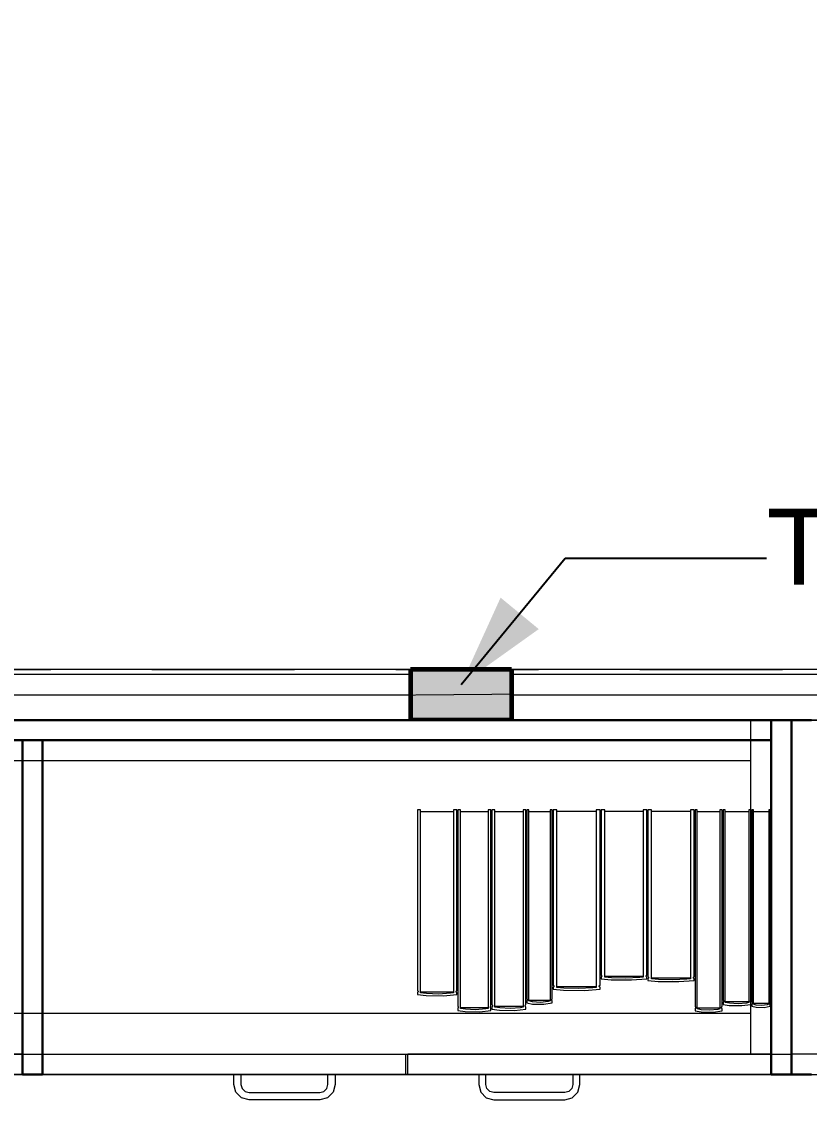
# Model space of a CAD drawing. Header units: inches. Extents: x -19 to 5698, y -728 to 92.
# Drawn here: x 317.586 to 318.364, y 16.956 to 18.04 of the extents above; entities that cross this region are included whole.
import ezdxf

# ---------------------------------------------------------------- set-up
doc = ezdxf.new("R2010")
doc.units = ezdxf.units.IN
doc.header["$MEASUREMENT"] = 0
doc.set_wipeout_variables(frame=1)
for name, pattern in [('HIDDEN', [0.375, 0.25, -0.125]), ('Hidden Line', [0.195611, 0.141111, -0.0545]), ('Wipeout_Contour', [1, 0, -1])]:
    doc.linetypes.add(name, pattern=pattern)
doc.layers.get('0').update_dxf_attribs({"color": 61})
doc.layers.add('00 conduct tomacorr', color=120, linetype='HIDDEN', lineweight=30)
for name, color, linetype in [('02 _ ARQ _ ZON _ Espacio.3D', 7, 'Continuous'), ('08 _ STR _ EXT _ 09 Vigas', 251, 'Continuous'), ('Acabado - Muros', 7, 'Continuous'), ('Interior - Mobiliario', 7, 'Continuous'), ('Notas - Etiquetas', 7, 'Continuous')]:
    doc.layers.add(name, color=color, linetype=linetype)
doc.styles.add('Estilo_Generado_4', font='swisse.ttf')
doc.dimstyles.new('Estilo_Generado__8', dxfattribs={"dimtxt": 0.18, "dimasz": 0.0912, "dimexe": 0.18, "dimexo": 0.0625, "dimgap": 0, "dimtad": 0, "dimtih": 1, "dimtoh": 1, "dimdec": 4, "dimzin": 0, "dimdsep": 46, "dimcen": 0.09, "dimadec": 0, "dimazin": 0, "dimtfac": 1, "dimtdec": 4, "dimtmove": 0, "dimatfit": 3, "dimldrblk": 'ARROWHEAD_5', "dimfxl": 1, "dimtolj": 1, "dimtzin": 0, "dimarcsym": 0})

# ---------------------------------------------------------------- blocks, each defined once
blk = doc.blocks.new('ARROWHEAD_5')
at = {"linetype": 'Continuous', "lineweight": 0}
blk.add_hatch(color=0, dxfattribs=at).paths.add_polyline_path([(-1, 0.2679), (0, 0), (-1, -0.2679)])
at = {"color": 0, "linetype": 'Continuous', "lineweight": 0}
blk.add_line((0, 0), (-1, 0), dxfattribs=at)

msp = doc.modelspace()

# ---------------------------------------------------------------- linework, layer by layer
at = {"layer": '02 _ ARQ _ ZON _ Espacio.3D', "color": 254, "linetype": 'Continuous', "lineweight": 0, "flags": 128}
for points in [[(297.5701, 17.4), (322.07, 17.4)], [(307.57, 8.1), (308.07, 8.1), (308.07, 7.7), (308.47, 7.7), (308.47, 7.35), (314.37, 7.35), (314.37, 7.7), (314.57, 7.7), (314.57, 8.1), (315.07, 8.1), (315.07, 7.7), (321.17, 7.7), (321.17, 16.9), (320.97, 16.9), (320.97, 17.4), (315.0697, 17.35), (315.07, 16.5), (314.57, 16.5), (314.5697, 17.15), (308.07, 17.15), (308.07, 16.5), (307.57, 16.5)]]:
    msp.add_lwpolyline(points, dxfattribs=at)
at = {"layer": 'Interior - Mobiliario', "color": 175, "linetype": 'Continuous', "lineweight": 13}
for p, q in [((318.3265, 17.33), (316.8665, 17.33)), ((318.3265, 17.02), (318.3265, 17.33)), ((318.3065, 17.06), (318.3065, 17.31)), ((317.98, 17.2613), (317.9769, 17.2613)), ((317.9769, 17.2613), (317.9769, 17.0828)), ((317.98, 17.0806), (317.98, 17.2613)), ((318.0127, 17.2595), (317.98, 17.2595)), ((318.0158, 17.2613), (318.0127, 17.2613)), ((318.0127, 17.2613), (318.0127, 17.0806)), ((318.0158, 17.0828), (318.0158, 17.2613)), ((318.0194, 17.2613), (318.0168, 17.2613)), ((318.0168, 17.2613), (318.0168, 17.0676)), ((318.0194, 17.0652), (318.0194, 17.2613)), ((318.047, 17.2594), (318.0194, 17.2594)), ((318.0496, 17.2613), (318.047, 17.2613)), ((318.047, 17.2613), (318.047, 17.0652)), ((318.0496, 17.0676), (318.0496, 17.2613)), ((318.0533, 17.2613), (318.0506, 17.2613)), ((318.0506, 17.2613), (318.0506, 17.0689)), ((318.0533, 17.0665), (318.0533, 17.2613)), ((318.0814, 17.2594), (318.0533, 17.2594)), ((318.084, 17.2613), (318.0814, 17.2613)), ((318.0814, 17.2613), (318.0814, 17.0665)), ((318.084, 17.0689), (318.084, 17.2613)), ((318.087, 17.2613), (318.085, 17.2613)), ((318.085, 17.2613), (318.085, 17.0748)), ((318.087, 17.0725), (318.087, 17.2613)), ((318.1081, 17.2594), (318.087, 17.2594)), ((318.1101, 17.2613), (318.1081, 17.2613)), ((318.1081, 17.2613), (318.1081, 17.0725)), ((318.1101, 17.0748), (318.1101, 17.2613)), ((318.1148, 17.2613), (318.1111, 17.2613)), ((318.1111, 17.2613), (318.1111, 17.088)), ((318.1148, 17.0859), (318.1148, 17.2613)), ((318.1537, 17.2596), (318.1148, 17.2596)), ((318.1574, 17.2613), (318.1537, 17.2613)), ((318.1537, 17.2613), (318.1537, 17.0859)), ((318.1574, 17.088), (318.1574, 17.2613)), ((318.162, 17.2613), (318.1584, 17.2613)), ((318.1584, 17.2613), (318.1584, 17.0981)), ((318.162, 17.0961), (318.162, 17.2613)), ((318.2001, 17.2597), (318.162, 17.2597)), ((318.2037, 17.2613), (318.2001, 17.2613)), ((318.2001, 17.2613), (318.2001, 17.0961)), ((318.2037, 17.0981), (318.2037, 17.2613)), ((318.2083, 17.2613), (318.2047, 17.2613)), ((318.2047, 17.2613), (318.2047, 17.0966)), ((318.2083, 17.0945), (318.2083, 17.2613)), ((318.2467, 17.2597), (318.2083, 17.2597)), ((318.2504, 17.2613), (318.2467, 17.2613)), ((318.2467, 17.2613), (318.2467, 17.0945)), ((318.2504, 17.0966), (318.2504, 17.2613)), ((318.2535, 17.2613), (318.2514, 17.2613)), ((318.2514, 17.2613), (318.2514, 17.0671)), ((318.2535, 17.0648), (318.2535, 17.2613)), ((318.2758, 17.2594), (318.2535, 17.2594)), ((318.278, 17.2613), (318.2758, 17.2613)), ((318.2758, 17.2613), (318.2758, 17.0648)), ((318.278, 17.0671), (318.278, 17.2613)), ((318.2812, 17.2613), (318.279, 17.2613)), ((318.279, 17.2613), (318.279, 17.0734)), ((318.2812, 17.0711), (318.2812, 17.2613)), ((318.3044, 17.2594), (318.2812, 17.2594)), ((318.3066, 17.2613), (318.3044, 17.2613)), ((318.3044, 17.2613), (318.3044, 17.0711)), ((318.3066, 17.0734), (318.3066, 17.2613)), ((318.3091, 17.2613), (318.3076, 17.2613)), ((318.3076, 17.2613), (318.3076, 17.0716)), ((318.3091, 17.0693), (318.3091, 17.2613)), ((318.1584, 17.0981), (318.1586, 17.0979)), ((318.1586, 17.0963), (318.1584, 17.0962)), ((318.1584, 17.0962), (318.1584, 17.0944)), ((318.1584, 17.0944), (318.1683, 17.0935)), ((318.1586, 17.0979), (318.1589, 17.0977)), ((318.1588, 17.0965), (318.1586, 17.0963)), ((318.159, 17.0968), (318.1588, 17.0965)), ((318.1589, 17.0977), (318.1591, 17.0975)), ((318.1591, 17.097), (318.159, 17.0968)), ((318.1591, 17.0975), (318.1592, 17.0973)), ((318.1592, 17.0973), (318.1591, 17.097)), ((318.162, 17.0969), (318.2001, 17.0969)), ((318.1688, 17.0953), (318.162, 17.0961)), ((318.1683, 17.0935), (318.1886, 17.0933)), ((318.1827, 17.0949), (318.1688, 17.0953)), ((318.1966, 17.0956), (318.1827, 17.0949)), ((318.1886, 17.0933), (318.2037, 17.0944)), ((318.2001, 17.0961), (318.1966, 17.0956)), ((318.2029, 17.0973), (318.203, 17.0976)), ((318.2029, 17.0971), (318.2029, 17.0973)), ((318.203, 17.0968), (318.2029, 17.0971)), ((318.203, 17.0976), (318.2032, 17.0978)), ((318.2032, 17.0966), (318.203, 17.0968)), ((318.2032, 17.0978), (318.2035, 17.098)), ((318.2034, 17.0964), (318.2032, 17.0966)), ((318.2037, 17.0962), (318.2034, 17.0964)), ((318.2035, 17.098), (318.2037, 17.0981)), ((318.2037, 17.0944), (318.2037, 17.0962)), ((318.2047, 17.0966), (318.2049, 17.0964)), ((318.2049, 17.0948), (318.2047, 17.0947)), ((318.2047, 17.0947), (318.2047, 17.0929)), ((318.2047, 17.0929), (318.2147, 17.0919)), ((318.2049, 17.0964), (318.2052, 17.0962)), ((318.2051, 17.095), (318.2049, 17.0948)), ((318.2053, 17.0952), (318.2051, 17.095)), ((318.2052, 17.0962), (318.2054, 17.096)), ((318.2054, 17.0955), (318.2053, 17.0952)), ((318.2054, 17.096), (318.2054, 17.0957)), ((318.2054, 17.0957), (318.2054, 17.0955)), ((318.2083, 17.0954), (318.2467, 17.0954)), ((318.2152, 17.0938), (318.2083, 17.0945)), ((318.2147, 17.0919), (318.2352, 17.0917)), ((318.2293, 17.0933), (318.2152, 17.0938)), ((318.2433, 17.094), (318.2293, 17.0933)), ((318.2352, 17.0917), (318.2504, 17.0929)), ((318.2467, 17.0945), (318.2433, 17.094)), ((318.2496, 17.0955), (318.2497, 17.0958)), ((318.2497, 17.0953), (318.2496, 17.0955)), ((318.2497, 17.0958), (318.2498, 17.096)), ((318.2499, 17.095), (318.2497, 17.0953)), ((318.2498, 17.096), (318.2499, 17.0962)), ((318.2499, 17.0962), (318.2502, 17.0965)), ((318.2502, 17.0948), (318.2499, 17.095)), ((318.2502, 17.0965), (318.2504, 17.0966)), ((318.2504, 17.0947), (318.2502, 17.0948)), ((318.2504, 17.0929), (318.2504, 17.0947)), ((317.9769, 17.0828), (317.9771, 17.0827)), ((317.977, 17.0809), (317.9769, 17.0808)), ((317.9769, 17.0808), (317.9769, 17.0788)), ((317.9773, 17.0811), (317.977, 17.0809)), ((317.9771, 17.0827), (317.9773, 17.0824)), ((317.9773, 17.0824), (317.9775, 17.0822)), ((317.9774, 17.0814), (317.9773, 17.0811)), ((317.9775, 17.0816), (317.9774, 17.0814)), ((317.9775, 17.0822), (317.9775, 17.0819)), ((317.9775, 17.0819), (317.9775, 17.0816)), ((317.98, 17.0816), (318.0127, 17.0816)), ((317.9858, 17.0798), (317.98, 17.0806)), ((317.9978, 17.0793), (317.9858, 17.0798)), ((318.0097, 17.0801), (317.9978, 17.0793)), ((318.0127, 17.0806), (318.0097, 17.0801)), ((318.0151, 17.082), (318.0152, 17.0822)), ((318.0151, 17.0817), (318.0151, 17.082)), ((318.0152, 17.0814), (318.0151, 17.0817)), ((318.0152, 17.0822), (318.0154, 17.0825)), ((318.0153, 17.0812), (318.0152, 17.0814)), ((318.0156, 17.0809), (318.0153, 17.0812)), ((318.0154, 17.0825), (318.0156, 17.0827)), ((318.0156, 17.0827), (318.0158, 17.0828)), ((318.0158, 17.0808), (318.0156, 17.0809)), ((318.0158, 17.0788), (318.0158, 17.0808)), ((318.1111, 17.088), (318.1113, 17.0879)), ((318.1113, 17.0862), (318.1111, 17.0861)), ((318.1111, 17.0861), (318.1111, 17.0841)), ((318.1111, 17.0841), (318.1212, 17.0832)), ((318.1113, 17.0879), (318.1116, 17.0877)), ((318.1115, 17.0864), (318.1113, 17.0862)), ((318.1117, 17.0866), (318.1115, 17.0864)), ((318.1116, 17.0877), (318.1118, 17.0874)), ((318.1118, 17.0869), (318.1117, 17.0866)), ((318.1118, 17.0874), (318.1119, 17.0872)), ((318.1119, 17.0872), (318.1118, 17.0869)), ((318.1148, 17.0868), (318.1537, 17.0868)), ((318.1217, 17.0851), (318.1148, 17.0859)), ((318.1212, 17.0832), (318.142, 17.083)), ((318.136, 17.0847), (318.1217, 17.0851)), ((318.1502, 17.0854), (318.136, 17.0847)), ((318.142, 17.083), (318.1574, 17.0841)), ((318.1537, 17.0859), (318.1502, 17.0854)), ((318.1566, 17.0872), (318.1567, 17.0875)), ((318.1566, 17.087), (318.1566, 17.0872)), ((318.1567, 17.0867), (318.1566, 17.087)), ((318.1567, 17.0875), (318.1569, 17.0877)), ((318.1569, 17.0864), (318.1567, 17.0867)), ((318.1569, 17.0877), (318.1572, 17.0879)), ((318.1571, 17.0862), (318.1569, 17.0864)), ((318.1574, 17.0861), (318.1571, 17.0862)), ((318.1572, 17.0879), (318.1574, 17.088)), ((318.1574, 17.0841), (318.1574, 17.0861)), ((317.9769, 17.0788), (317.9854, 17.0778)), ((317.9854, 17.0778), (318.0028, 17.0776)), ((318.0028, 17.0776), (318.0158, 17.0788)), ((318.0506, 17.0689), (318.0508, 17.0687)), ((318.0508, 17.0687), (318.051, 17.0684)), ((318.0836, 17.0682), (318.0837, 17.0685)), ((318.0837, 17.0685), (318.0839, 17.0688)), ((318.0839, 17.0688), (318.084, 17.0689)), ((318.085, 17.0748), (318.0852, 17.0746)), ((318.0851, 17.0728), (318.085, 17.0727)), ((318.085, 17.0727), (318.085, 17.0706)), ((318.085, 17.0706), (318.0905, 17.0695)), ((318.0853, 17.073), (318.0851, 17.0728)), ((318.0852, 17.0746), (318.0853, 17.0744)), ((318.0853, 17.0744), (318.0854, 17.0741)), ((318.0854, 17.0733), (318.0853, 17.073)), ((318.0854, 17.0741), (318.0854, 17.0738)), ((318.0854, 17.0738), (318.0854, 17.0735)), ((318.0854, 17.0735), (318.0854, 17.0733)), ((318.087, 17.0734), (318.1081, 17.0734)), ((318.0908, 17.0716), (318.087, 17.0725)), ((318.0905, 17.0695), (318.1017, 17.0693)), ((318.0985, 17.0711), (318.0908, 17.0716)), ((318.1062, 17.0719), (318.0985, 17.0711)), ((318.1017, 17.0693), (318.1101, 17.0706)), ((318.1081, 17.0725), (318.1062, 17.0719)), ((318.1097, 17.0742), (318.1098, 17.0744)), ((318.1097, 17.0739), (318.1097, 17.0742)), ((318.1097, 17.0736), (318.1097, 17.0739)), ((318.1097, 17.0733), (318.1097, 17.0736)), ((318.1098, 17.0731), (318.1097, 17.0733)), ((318.1098, 17.0744), (318.11, 17.0747)), ((318.11, 17.0728), (318.1098, 17.0731)), ((318.11, 17.0747), (318.1101, 17.0748)), ((318.1101, 17.0727), (318.11, 17.0728)), ((318.1101, 17.0706), (318.1101, 17.0727)), ((318.279, 17.0734), (318.2791, 17.0732)), ((318.2791, 17.0714), (318.279, 17.0713)), ((318.279, 17.0713), (318.279, 17.0692)), ((318.279, 17.0692), (318.285, 17.0681)), ((318.2791, 17.0732), (318.2793, 17.073)), ((318.2793, 17.0716), (318.2791, 17.0714)), ((318.2793, 17.073), (318.2794, 17.0727)), ((318.2794, 17.0719), (318.2793, 17.0716)), ((318.2794, 17.0727), (318.2794, 17.0724)), ((318.2794, 17.0724), (318.2794, 17.0722)), ((318.2794, 17.0722), (318.2794, 17.0719)), ((318.2812, 17.0721), (318.3044, 17.0721)), ((318.2853, 17.0702), (318.2812, 17.0711)), ((318.2938, 17.0697), (318.2853, 17.0702)), ((318.3023, 17.0705), (318.2938, 17.0697)), ((318.2974, 17.0679), (318.3066, 17.0692)), ((318.3044, 17.0711), (318.3023, 17.0705)), ((318.3062, 17.0725), (318.3063, 17.0728)), ((318.3062, 17.0722), (318.3062, 17.0725)), ((318.3062, 17.0719), (318.3062, 17.0722)), ((318.3063, 17.0717), (318.3062, 17.0719)), ((318.3063, 17.0728), (318.3064, 17.0731)), ((318.3065, 17.0714), (318.3063, 17.0717)), ((318.3064, 17.0731), (318.3065, 17.0733)), ((318.3065, 17.0733), (318.3066, 17.0734)), ((318.3066, 17.0713), (318.3065, 17.0714)), ((318.3066, 17.0692), (318.3066, 17.0713)), ((318.3076, 17.0716), (318.3077, 17.0714)), ((318.3077, 17.0696), (318.3076, 17.0695)), ((318.3076, 17.0695), (318.3076, 17.0673)), ((318.3077, 17.0714), (318.3078, 17.0712)), ((318.3078, 17.0698), (318.3077, 17.0696)), ((318.3078, 17.0712), (318.3079, 17.0709)), ((318.3079, 17.0701), (318.3078, 17.0698)), ((318.3079, 17.0709), (318.3079, 17.0706)), ((318.3079, 17.0706), (318.3079, 17.0704)), ((318.3079, 17.0704), (318.3079, 17.0701)), ((318.3117, 17.0684), (318.3091, 17.0693)), ((318.0168, 17.0676), (318.0169, 17.0674)), ((318.0169, 17.0655), (318.0168, 17.0654)), ((318.0168, 17.0654), (318.0168, 17.0632)), ((318.0168, 17.0632), (318.024, 17.0621)), ((318.0169, 17.0674), (318.0171, 17.0672)), ((318.0171, 17.0657), (318.0169, 17.0655)), ((318.0171, 17.0672), (318.0173, 17.0669)), ((318.0172, 17.066), (318.0171, 17.0657)), ((318.0173, 17.0663), (318.0172, 17.066)), ((318.0173, 17.0669), (318.0173, 17.0666)), ((318.0173, 17.0666), (318.0173, 17.0663)), ((318.0194, 17.0662), (318.047, 17.0662)), ((318.0243, 17.0643), (318.0194, 17.0652)), ((318.024, 17.0621), (318.0387, 17.0619)), ((318.0344, 17.0638), (318.0243, 17.0643)), ((318.0445, 17.0646), (318.0344, 17.0638)), ((318.0387, 17.0619), (318.0496, 17.0632)), ((318.047, 17.0652), (318.0445, 17.0646)), ((318.0491, 17.0667), (318.0492, 17.0669)), ((318.0491, 17.0664), (318.0491, 17.0667)), ((318.0491, 17.0661), (318.0491, 17.0664)), ((318.0493, 17.0658), (318.0491, 17.0661)), ((318.0492, 17.0669), (318.0493, 17.0672)), ((318.0493, 17.0672), (318.0495, 17.0675)), ((318.0495, 17.0655), (318.0493, 17.0658)), ((318.0495, 17.0675), (318.0496, 17.0676)), ((318.0496, 17.0654), (318.0495, 17.0655)), ((318.0496, 17.0632), (318.0496, 17.0654)), ((318.0508, 17.0668), (318.0506, 17.0667)), ((318.0506, 17.0667), (318.0506, 17.0645)), ((318.0506, 17.0645), (318.058, 17.0635)), ((318.051, 17.067), (318.0508, 17.0668)), ((318.051, 17.0684), (318.0511, 17.0682)), ((318.0511, 17.0673), (318.051, 17.067)), ((318.0511, 17.0682), (318.0512, 17.0679)), ((318.0512, 17.0676), (318.0511, 17.0673)), ((318.0512, 17.0679), (318.0512, 17.0676)), ((318.0533, 17.0675), (318.0814, 17.0675)), ((318.0583, 17.0656), (318.0533, 17.0665)), ((318.058, 17.0635), (318.0729, 17.0632)), ((318.0686, 17.0651), (318.0583, 17.0656)), ((318.0788, 17.0659), (318.0686, 17.0651)), ((318.0729, 17.0632), (318.084, 17.0645)), ((318.0814, 17.0665), (318.0788, 17.0659)), ((318.0835, 17.0679), (318.0836, 17.0682)), ((318.0835, 17.0677), (318.0835, 17.0679)), ((318.0835, 17.0674), (318.0835, 17.0677)), ((318.0837, 17.0671), (318.0835, 17.0674)), ((318.0838, 17.0668), (318.0837, 17.0671)), ((318.084, 17.0667), (318.0838, 17.0668)), ((318.084, 17.0645), (318.084, 17.0667)), ((318.2514, 17.0671), (318.2515, 17.067)), ((318.2515, 17.065), (318.2514, 17.0649)), ((318.2514, 17.0649), (318.2514, 17.0628)), ((318.2514, 17.0628), (318.2572, 17.0617)), ((318.2515, 17.067), (318.2517, 17.0667)), ((318.2517, 17.0653), (318.2515, 17.065)), ((318.2517, 17.0667), (318.2518, 17.0664)), ((318.2518, 17.0656), (318.2517, 17.0653)), ((318.2518, 17.0664), (318.2518, 17.0661)), ((318.2518, 17.0661), (318.2518, 17.0658)), ((318.2518, 17.0658), (318.2518, 17.0656)), ((318.2535, 17.0657), (318.2758, 17.0657)), ((318.2575, 17.0638), (318.2535, 17.0648)), ((318.2572, 17.0617), (318.2691, 17.0614)), ((318.2657, 17.0633), (318.2575, 17.0638)), ((318.2738, 17.0642), (318.2657, 17.0633)), ((318.2691, 17.0614), (318.278, 17.0628)), ((318.2758, 17.0648), (318.2738, 17.0642)), ((318.2775, 17.0662), (318.2776, 17.0665)), ((318.2775, 17.0659), (318.2775, 17.0662)), ((318.2776, 17.0656), (318.2775, 17.0659)), ((318.2776, 17.0665), (318.2777, 17.0668)), ((318.2777, 17.0653), (318.2776, 17.0656)), ((318.2777, 17.0668), (318.2779, 17.067)), ((318.2778, 17.0651), (318.2777, 17.0653)), ((318.278, 17.0649), (318.2778, 17.0651)), ((318.2779, 17.067), (318.278, 17.0671)), ((318.278, 17.0628), (318.278, 17.0649)), ((318.285, 17.0681), (318.2974, 17.0679)), ((318.3065, 17.02), (318.3065, 17.06)), ((318.3076, 17.0673), (318.3116, 17.0663)), ((318.3116, 17.0663), (318.3196, 17.066)), ((318.3173, 17.0679), (318.3117, 17.0684)), ((316.8665, 17.02), (318.3265, 17.02)), ((317.9655, 17), (317.9655, 17.02)), ((317.9675, 17), (317.9675, 17.02)), ((317.7955, 16.99), (317.7955, 17)), ((317.7955, 17), (317.8025, 17)), ((317.8025, 17), (317.8025, 16.99)), ((317.8885, 16.99), (317.8885, 17)), ((317.8885, 17), (317.8955, 17)), ((317.8955, 17), (317.8955, 16.99)), ((318.0375, 17), (318.0375, 16.99)), ((318.0445, 17), (318.0375, 17)), ((318.0445, 16.99), (318.0445, 17)), ((318.1305, 17), (318.1305, 16.99)), ((318.1375, 17), (318.1305, 17)), ((318.1375, 16.99), (318.1375, 17)), ((317.7975, 16.9825), (317.7955, 16.99)), ((317.803, 16.977), (317.7975, 16.9825)), ((317.8025, 16.99), (317.8036, 16.986)), ((317.8036, 16.986), (317.8065, 16.9831)), ((317.8065, 16.9831), (317.8105, 16.982)), ((317.8105, 16.982), (317.8805, 16.982)), ((317.8805, 16.982), (317.8845, 16.9831)), ((317.8845, 16.9831), (317.8874, 16.986)), ((317.8874, 16.986), (317.8885, 16.99)), ((317.8935, 16.9825), (317.888, 16.977)), ((317.8955, 16.99), (317.8935, 16.9825)), ((318.0375, 16.99), (318.0395, 16.9825)), ((318.0395, 16.9825), (318.045, 16.977)), ((318.0456, 16.986), (318.0445, 16.99)), ((318.0485, 16.9831), (318.0456, 16.986)), ((318.0525, 16.982), (318.0485, 16.9831)), ((318.1225, 16.982), (318.0525, 16.982)), ((318.1265, 16.9831), (318.1225, 16.982)), ((318.1294, 16.986), (318.1265, 16.9831)), ((318.1305, 16.99), (318.1294, 16.986)), ((318.13, 16.977), (318.1355, 16.9825)), ((318.1355, 16.9825), (318.1375, 16.99)), ((317.8105, 16.975), (317.803, 16.977)), ((317.8805, 16.975), (317.8105, 16.975)), ((317.888, 16.977), (317.8805, 16.975)), ((318.045, 16.977), (318.0525, 16.975)), ((318.0525, 16.975), (318.1225, 16.975)), ((318.1225, 16.975), (318.13, 16.977))]:
    msp.add_line(p, q, dxfattribs=at)

# ---------------------------------------------------------------- texts
at = {"layer": 'Notas - Etiquetas', "color": 171, "linetype": 'Continuous', "lineweight": 13, "insert": (318.3221, 17.5099), "char_height": 0.075, "attachment_point": 4, "rotation": 359.9999, "style": 'Estilo_Generado_4'}
msp.add_mtext('\\A1;{\\pql;\\fSwis721 Ex BT|b0|i0|c0|p34;TABIQUERIA FIJA 2 (VER DETALLE)\\fSwis721 Ex BT|b0|i0|c0|p34; }', dxfattribs=at)

# ---------------------------------------------------------------- next in the draw order: wipeouts: each hides what was drawn before it
at = {"color": 254, "linetype": 'Wipeout_Contour', "lineweight": 0, "ltscale": 14708.667239}
msp.add_wipeout([(315.82, 17.35), (317.97, 17.35), (317.97, 17.4), (315.8365, 17.4), (315.8365, 17.367), (315.82, 17.367)], dxfattribs=at).dxf.layer = 'Acabado - Muros'
at = {"color": 254, "linetype": 'Wipeout_Contour', "lineweight": 0, "ltscale": 14724.431543}
msp.add_wipeout([(318.07, 17.4), (318.07, 17.35), (320.22, 17.35), (320.22, 17.367), (320.2035, 17.367), (320.2035, 17.4)], dxfattribs=at).dxf.layer = 'Acabado - Muros'
at = {"color": 254, "linetype": 'Wipeout_Contour', "lineweight": 0, "ltscale": 9809.334619}
msp.add_wipeout([(317.5865, 17), (317.6065, 17), (317.6065, 17.33), (317.5865, 17.33)], dxfattribs=at).dxf.layer = 'Interior - Mobiliario'

# ---------------------------------------------------------------- next in the draw order: linework, layer by layer
at = {"layer": 'Acabado - Muros', "color": 7, "linetype": 'Continuous', "lineweight": 60}
msp.add_line((318.07, 17.35), (317.97, 17.35), dxfattribs=at)
at = {"layer": 'Acabado - Muros', "color": 251, "linetype": 'Continuous', "lineweight": 13, "flags": 128}
for points in [[(317.97, 17.4), (315.8365, 17.4)], [(320.2035, 17.4), (318.07, 17.4)], [(317.97, 17.35), (315.82, 17.35), (315.17, 17.35)], [(320.87, 17.35), (320.22, 17.35), (318.07, 17.35)]]:
    msp.add_lwpolyline(points, dxfattribs=at)
at = {"layer": 'Interior - Mobiliario', "color": 175, "linetype": 'Continuous', "lineweight": 30}
for p, q in [((317.6065, 17.33), (317.5865, 17.33)), ((317.5865, 17), (317.5865, 17.33)), ((317.6065, 17), (317.6065, 17.33)), ((317.6065, 17), (317.5865, 17))]:
    msp.add_line(p, q, dxfattribs=at)
at = {"layer": 'Interior - Mobiliario', "color": 175, "linetype": 'Continuous', "lineweight": 13}
for p, q in [((317.5865, 17.33), (317.5865, 17)), ((317.6065, 17.33), (317.5865, 17.33)), ((317.6065, 17), (317.6065, 17.33)), ((316.8865, 17.31), (318.3065, 17.31)), ((318.3065, 17.06), (316.8865, 17.06)), ((316.8865, 17.02), (318.3065, 17.02)), ((317.5865, 17.02), (317.2275, 17.02)), ((317.5865, 17), (317.5865, 17.02)), ((317.6065, 17.02), (317.9655, 17.02)), ((317.6065, 17), (317.6065, 17.02)), ((317.5865, 17), (317.2275, 17)), ((317.5865, 17), (317.6065, 17)), ((317.5865, 17), (317.6065, 17)), ((317.6065, 17), (317.9655, 17))]:
    msp.add_line(p, q, dxfattribs=at)

# ---------------------------------------------------------------- next in the draw order: wipeouts: each hides what was drawn before it
at = {"color": 254, "linetype": 'Wipeout_Contour', "lineweight": 0, "ltscale": 9806.567965}
msp.add_wipeout([(315.8365, 17.395), (315.8365, 17.375), (317.97, 17.375), (317.97, 17.395)], dxfattribs=at).dxf.layer = 'Acabado - Muros'
at = {"color": 254, "linetype": 'Wipeout_Contour', "lineweight": 0, "ltscale": 9815.50174}
msp.add_wipeout([(318.07, 17.395), (318.07, 17.375), (320.2035, 17.375), (320.2035, 17.395)], dxfattribs=at).dxf.layer = 'Acabado - Muros'

# ---------------------------------------------------------------- next in the draw order: hatches: boundary and pattern name
at = {"layer": 'Acabado - Muros', "linetype": 'Continuous', "lineweight": 0}
msp.add_hatch(color=254, dxfattribs=at).paths.add_polyline_path([(317.97, 17.35), (318.07, 17.35), (318.07, 17.4), (317.97, 17.4)])

# ---------------------------------------------------------------- next in the draw order: linework, layer by layer
at = {"layer": '00 conduct tomacorr'}
for centre, radius, start, end in [((320.7587, 4.2281, 0.0033), 15.5106, 84.8766, 121.87315), ((319.5843, -4.8744, 0.0033), 23.3532, 75.40234, 107.48309)]:
    msp.add_arc(centre, radius, start, end, dxfattribs=at)
at = {"layer": '08 _ STR _ EXT _ 09 Vigas', "color": 251, "linetype": 'Hidden Line', "lineweight": 13, "true_color": 0x636466}
msp.add_line((308.07, 17.4), (321.57, 17.4), dxfattribs=at)
at = {"layer": 'Acabado - Muros', "color": 7, "linetype": 'Continuous', "lineweight": 60}
for p, q in [((317.97, 17.4), (317.97, 17.35)), ((318.07, 17.4), (317.97, 17.4)), ((318.07, 17.4), (318.07, 17.35))]:
    msp.add_line(p, q, dxfattribs=at)
at = {"layer": 'Acabado - Muros', "color": 7, "linetype": 'Continuous', "lineweight": 13, "flags": 128}
for points in [[(315.8365, 17.395), (315.8365, 17.375), (317.97, 17.375), (317.97, 17.395)], [(318.07, 17.395), (318.07, 17.375), (320.2035, 17.375), (320.2035, 17.395)]]:
    msp.add_lwpolyline(points, close=True, dxfattribs=at)

# ---------------------------------------------------------------- next in the draw order: leaders
at = {"layer": 'Notas - Etiquetas', "color": 144, "linetype": 'Continuous', "lineweight": 13, "annotation_type": 0, "has_hookline": 1, "hookline_direction": 0, "text_width": 1.9482, "horizontal_direction": (1, -1e-06, 0)}
msp.add_leader([(318.02, 17.385), (318.1229, 17.5099), (318.3221, 17.5099)], dimstyle='Estilo_Generado__8', dxfattribs=at)

# ---------------------------------------------------------------- next in the draw order: wipeouts: each hides what was drawn before it
at = {"color": 254, "linetype": 'Wipeout_Contour', "lineweight": 0, "ltscale": 9809.339518}
msp.add_wipeout([(316.8665, 17.33), (318.3265, 17.33), (318.3265, 17.35), (316.8665, 17.35)], dxfattribs=at).dxf.layer = 'Interior - Mobiliario'

# ---------------------------------------------------------------- next in the draw order: linework, layer by layer
at = {"layer": 'Interior - Mobiliario', "color": 175, "linetype": 'Continuous', "lineweight": 30}
for p, q in [((318.3265, 17.35), (316.8665, 17.35)), ((318.3265, 17.33), (318.3265, 17.35)), ((318.3265, 17.33), (316.8665, 17.33))]:
    msp.add_line(p, q, dxfattribs=at)
at = {"layer": 'Interior - Mobiliario', "color": 175, "linetype": 'Continuous', "lineweight": 13}
for p, q in [((318.3265, 17.35), (316.8665, 17.35)), ((318.3065, 17.35), (316.8865, 17.35)), ((318.3065, 17.31), (318.3065, 17.35)), ((318.3265, 17.33), (318.3265, 17.35)), ((316.8665, 17.33), (318.3265, 17.33)), ((317.5865, 17.33), (317.5865, 17)), ((317.6065, 17.33), (317.5865, 17.33)), ((317.6065, 17), (317.6065, 17.33))]:
    msp.add_line(p, q, dxfattribs=at)

# ---------------------------------------------------------------- next in the draw order: wipeouts: each hides what was drawn before it
at = {"color": 254, "linetype": 'Wipeout_Contour', "lineweight": 0, "ltscale": 9812.294829}
msp.add_wipeout([(318.3265, 17), (318.3465, 17), (318.3465, 17.35), (318.3265, 17.35)], dxfattribs=at).dxf.layer = 'Interior - Mobiliario'

# ---------------------------------------------------------------- next in the draw order: linework, layer by layer
at = {"layer": 'Interior - Mobiliario', "color": 175, "linetype": 'Continuous', "lineweight": 13}
for p, q in [((316.8465, 17.35), (318.3465, 17.35)), ((318.3265, 17.35), (316.8665, 17.35)), ((318.3465, 17.35), (318.3065, 17.35)), ((318.3265, 17.35), (318.3265, 17)), ((318.3465, 17.35), (318.3265, 17.35)), ((318.3265, 17), (318.3265, 17.35)), ((318.3465, 17), (318.3465, 17.35)), ((318.3465, 17.02), (318.3465, 17.35)), ((318.3465, 17.35), (318.3465, 17)), ((318.3265, 17.33), (316.8665, 17.33)), ((318.3265, 17.33), (316.8665, 17.33)), ((318.3265, 17.33), (316.8665, 17.33)), ((318.3265, 17), (318.3265, 17.33)), ((318.3265, 17.02), (318.3265, 17.33)), ((318.3265, 17.02), (318.3265, 17.33)), ((318.3241, 17.2594), (318.3091, 17.2594)), ((318.3255, 17.2613), (318.3241, 17.2613)), ((318.3241, 17.2613), (318.3241, 17.0693)), ((318.3255, 17.0716), (318.3255, 17.2613)), ((318.3091, 17.0703), (318.3241, 17.0703)), ((318.3227, 17.0687), (318.3173, 17.0679)), ((318.3241, 17.0693), (318.3227, 17.0687)), ((318.3252, 17.0707), (318.3253, 17.071)), ((318.3252, 17.0704), (318.3252, 17.0707)), ((318.3252, 17.0701), (318.3252, 17.0704)), ((318.3253, 17.0699), (318.3252, 17.0701)), ((318.3253, 17.0712), (318.3254, 17.0715)), ((318.3253, 17.071), (318.3253, 17.0712)), ((318.3254, 17.0696), (318.3253, 17.0699)), ((318.3254, 17.0715), (318.3255, 17.0716)), ((318.3255, 17.0695), (318.3254, 17.0696)), ((318.3255, 17.0673), (318.3255, 17.0695)), ((318.3196, 17.066), (318.3255, 17.0673)), ((316.8665, 17.02), (318.3265, 17.02)), ((316.8665, 17.02), (318.3265, 17.02)), ((318.3265, 17.02), (317.9675, 17.02)), ((318.3065, 17.02), (318.3465, 17.02)), ((318.3265, 17), (318.3265, 17.02)), ((318.3465, 17), (316.8465, 17)), ((316.8665, 17), (318.3265, 17)), ((316.8665, 17), (318.3265, 17)), ((318.3265, 17), (317.9675, 17)), ((318.3265, 17), (318.3465, 17))]:
    msp.add_line(p, q, dxfattribs=at)
at = {"layer": 'Interior - Mobiliario', "color": 175, "linetype": 'Continuous', "lineweight": 30}
for p, q in [((318.3465, 17.35), (318.3265, 17.35)), ((318.3265, 17), (318.3265, 17.35)), ((318.3465, 17), (318.3465, 17.35)), ((318.3465, 17), (318.3265, 17))]:
    msp.add_line(p, q, dxfattribs=at)

# ---------------------------------------------------------------- next in the draw order: wipeouts: each hides what was drawn before it
at = {"color": 254, "linetype": 'Wipeout_Contour', "lineweight": 0, "ltscale": 9812.374827}
msp.add_wipeout([(318.3665, 17), (318.3665, 17.35), (318.3465, 17.35), (318.3465, 17)], dxfattribs=at).dxf.layer = 'Interior - Mobiliario'

# ---------------------------------------------------------------- next in the draw order: linework, layer by layer
at = {"layer": 'Interior - Mobiliario', "color": 175, "linetype": 'Continuous', "lineweight": 30}
for p, q in [((318.3465, 17), (318.3465, 17.35)), ((318.3465, 17.35), (318.3665, 17.35)), ((318.3465, 17), (318.3665, 17))]:
    msp.add_line(p, q, dxfattribs=at)
at = {"layer": 'Interior - Mobiliario', "color": 175, "linetype": 'Continuous', "lineweight": 13}
for p, q in [((318.3465, 17.35), (318.3665, 17.35)), ((318.3465, 17), (318.3465, 17.35)), ((318.3465, 17.35), (318.3865, 17.35)), ((318.3465, 17.02), (318.3465, 17.35)), ((319.8465, 17.35), (318.3465, 17.35)), ((318.3465, 17.35), (318.3465, 17)), ((318.3865, 17.02), (318.3465, 17.02)), ((318.3665, 17), (318.3465, 17)), ((318.3465, 17), (319.8465, 17))]:
    msp.add_line(p, q, dxfattribs=at)

doc.saveas('drawing.dxf')
